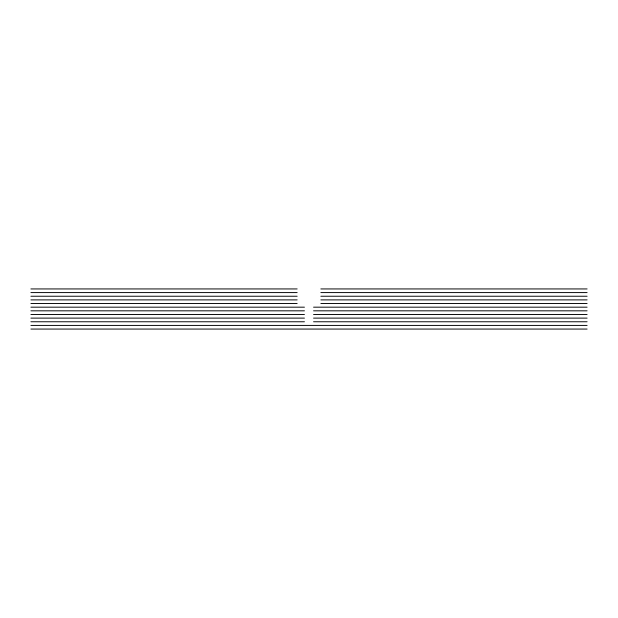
<?xml version="1.0" encoding="UTF-8"?>
<svg xmlns="http://www.w3.org/2000/svg" width="618" height="618" viewBox="0 0 618 618"><rect width="100%" height="100%" fill="white"/><g stroke="black" fill="none" stroke-linecap="round" stroke-linejoin="round"><path stroke-width="0.93" d="M30.9 288.938L297.15 288.938M320.85 288.938L587.1 288.938M30.9 292.584L297.15 292.584M320.85 292.584L587.1 292.584M30.9 296.238L297.15 296.238M320.85 296.238L587.1 296.238M30.9 299.885L297.15 299.885M320.85 299.885L587.1 299.885M30.9 303.531L297.15 303.531M320.85 303.531L587.1 303.531M30.9 307.177L304.442 307.177M313.558 307.177L587.1 307.177M30.9 310.823L304.442 310.823M313.558 310.823L587.1 310.823M30.9 314.469L304.442 314.469M313.558 314.469L587.1 314.469M30.9 318.115L304.442 318.115M313.558 318.115L587.1 318.115M30.9 321.762L304.442 321.762M313.558 321.762L587.1 321.762M30.9 325.416L587.1 325.416M30.9 329.062L587.1 329.062"/></g></svg>
